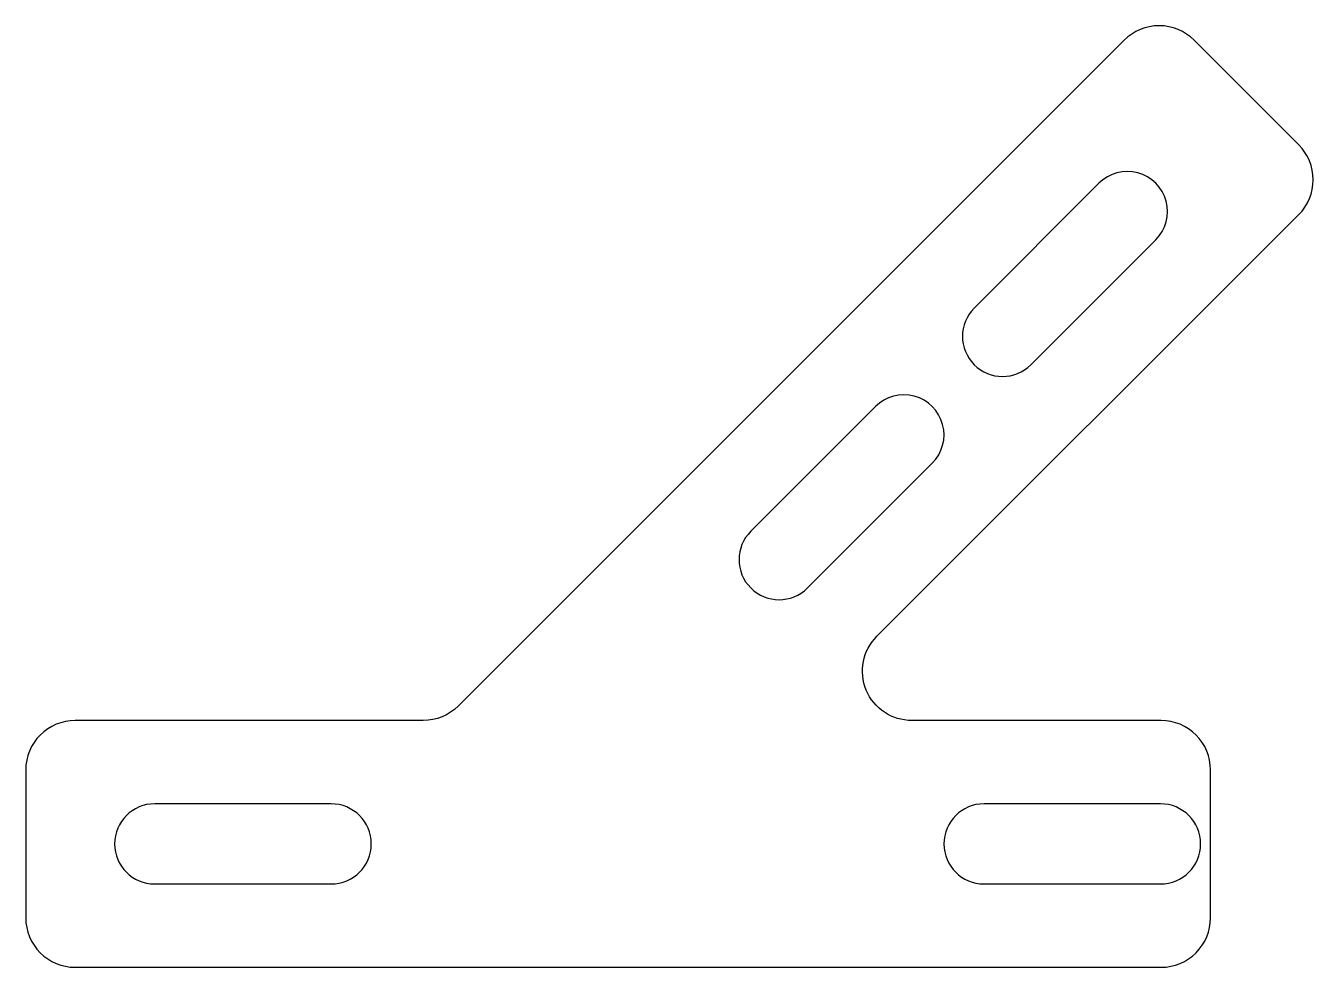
# Model space of a CAD drawing. Header units: inches. Extents: x -3 to 3.52, y 0 to 4.77.
import ezdxf

# ---------------------------------------------------------------- set-up
doc = ezdxf.new("R2010")
doc.units = ezdxf.units.IN
doc.layers.add('CUT', color=7, linetype='Continuous')

msp = doc.modelspace()

# ---------------------------------------------------------------- linework, layer by layer
at = {"layer": 'CUT'}
for points in [[(-3, 0.25, 0.414214), (-2.75, 0), (2.75, 0, 0.414214), (3, 0.25), (3, 1, 0.414214), (2.75, 1.25), (1.4874, 1.25, -0.668179), (1.3107, 1.6768), (3.4471, 3.8133, 0.414214), (3.4471, 4.1668), (2.9168, 4.6971, 0.414214), (2.5633, 4.6971), (-0.8107, 1.3232, -0.198912), (-0.9874, 1.25), (-2.75, 1.25, 0.414214), (-3, 1)], [(2.4353, 3.9724), (1.8031, 3.3402, 1), (2.0902, 3.0531), (2.7224, 3.6853, 1)], [(1.3039, 2.841), (0.6718, 2.2088, 1), (0.9588, 1.9218), (1.591, 2.5539, 1)], [(-1.453, 0.828), (-2.347, 0.828, 1), (-2.347, 0.422), (-1.453, 0.422, 1)], [(2.747, 0.828), (1.853, 0.828, 1), (1.853, 0.422), (2.747, 0.422, 1)]]:
    msp.add_lwpolyline(points, format="xyb", close=True, dxfattribs=at)

doc.saveas('drawing.dxf')
